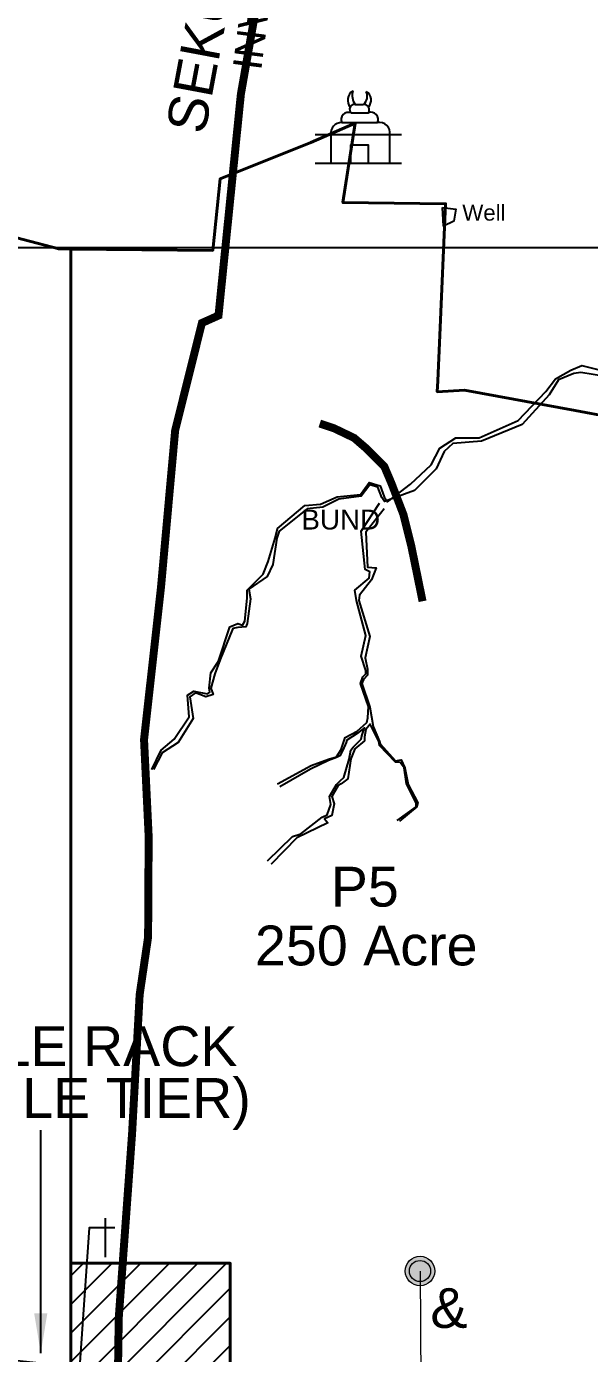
# Model space of a CAD drawing. Header units: metres. Extents: x 201400 to 215600, y 173235 to 1738400.
# Drawn here: x 206762 to 207469, y 1733112 to 1734777 of the extents above; entities that cross this region are included whole.
import ezdxf

# ---------------------------------------------------------------- set-up
doc = ezdxf.new("R2010")
doc.units = ezdxf.units.M
doc.linetypes.add('PHANTOM2', pattern=[1.25, 0.625, -0.125, 0.125, -0.125, 0.125, -0.125])
doc.layers.add('250Acres', color=7, linetype='Continuous', lineweight=25)
for name, color, linetype in [('A-BLDG-FPRT', 7, 'Continuous'), ('GRID LINES', 250, 'Continuous'), ('name power lines', 1, 'Continuous'), ('Names', 1, 'Continuous'), ('TEMPLE', 1, 'Continuous'), ('VILLAGE BOUNDARY', 6, 'Continuous'), ('VILLAGE NAMES', 5, 'Continuous')]:
    doc.layers.add(name, color=color, linetype=linetype)
doc.layers.add('BUND', color=7, linetype='Continuous', true_color=0x3dcfff)
doc.layers.add('WELL', color=7, linetype='Continuous', true_color=0x3dcfff)
doc.layers.add('STREAM', color=7, linetype='Continuous', lineweight=0, true_color=0x3dcfff)
doc.styles.add('ARI', font='arial.ttf')
doc.styles.get("Standard").update_dxf_attribs({"font": 'arial.ttf', "height": 50})
doc.dimstyles.get("Standard").update_dxf_attribs({"dimtxt": 50, "dimasz": 0.18, "dimexe": 0.18, "dimexo": 0.0625, "dimgap": 0.09, "dimtad": 0, "dimtih": 1, "dimtoh": 1, "dimdec": 4, "dimzin": 0, "dimdsep": 46, "dimtxsty": 'Standard', "dimcen": 0.09, "dimadec": 0, "dimazin": 0, "dimtfac": 1, "dimtdec": 4, "dimtofl": 0, "dimtmove": 0, "dimatfit": 3, "dimfxl": 1, "dimtolj": 1, "dimtzin": 0, "dimarcsym": 0})

# ---------------------------------------------------------------- blocks, each defined once
blk = doc.blocks.new('A$C4C0265E5')
at = {"layer": 'TEMPLE'}
for points in [[(-1.01, 18.49), (1.57, 18.49)], [(-5.2, 12.77), (6, 12.77)], [(-2.22, 15.83), (3.18, 15.83)], [(-13.54, 8.99), (13.54, 8.99)], [(-8.54, 0), (-8.54, 8.99)], [(9.88, 0), (9.88, 8.99)], [(3.18, 0), (3.18, 5.69), (-2.38, 5.69), (-2.38, 0)], [(-13.54, 0), (13.54, 0)]]:
    blk.add_lwpolyline(points, dxfattribs=at)
for centre, radius, start, end in [((0.34, 19.76), 3.64, 124.6908, 216.5002), ((3.12, 21.38), 5.04, 164.1856, 215.059), ((-0.71, 21.1), 3.55, 312.8669, 23.8321), ((0.83, 19.82), 3.21, 317.586, 57.6644), ((-1.19, 16.97), 1.53, 83.0917, 227.9751), ((1.71, 16.75), 1.74, 327.908, 94.5822), ((-5.32, 9.51), 3.26, 87.8436, 189.2012), ((-3.03, 13.64), 2.34, 69.7058, 201.7624), ((4.05, 13.8), 2.21, 332.2896, 113.0629), ((6.68, 9.59), 3.25, 349.376, 102.0043)]:
    blk.add_arc(centre, radius, start, end, dxfattribs=at)

msp = doc.modelspace()

# ---------------------------------------------------------------- hatches: boundary and pattern name
h = msp.add_hatch()
h.set_pattern_fill('ANSI31', color=41, scale=8)
h.paths.add_polyline_path([(207017.5, 1733225.4), (206817.5, 1733225.4), (206817.5, 1733025.4), (207017.5, 1733011.6)])
at = {"layer": 'STREAM'}
h = msp.add_hatch(color=256, dxfattribs=at)
h.dxf.hatch_style = 1
edge = h.paths.add_edge_path()
edge.add_arc((207255.9, 1733215.6), 18.5, 0, 360)

# ---------------------------------------------------------------- linework, layer by layer
at = {"color": 1}
for p, q in [((206860.5, 1733281.8), (206860.5, 1733233.2)), ((206872.7, 1733269.7), (206848.4, 1733269.7))]:
    msp.add_line(p, q, dxfattribs=at)
at = {"flags": 128}
msp.add_lwpolyline([(206848.4, 1733269.7), (206840.5, 1733269.7), (206828.4, 1733094.5), (206526.2, 1733126.8), (206292.3, 1733042.8)], dxfattribs=at)
at = {"color": 6, "flags": 128}
msp.add_lwpolyline([(207017.5, 1733225.4), (206817.5, 1733225.4), (206817.5, 1733025.4), (206852.8, 1733022.6), (207017.5, 1733011.5)], close=True, dxfattribs=at)
at = {"layer": '250Acres', "color": 5, "lineweight": 40, "flags": 128}
for points in [[(207540.5, 1734278.6), (207450.6, 1734295.3), (207311.6, 1734321), (207277.6, 1734318.8), (207278.4, 1734332.7), (207280.9, 1734389.7), (207288, 1734554.7), (207159.1, 1734556.2), (207174.6, 1734655.7), (207118.8, 1734631.6), (207004.7, 1734586), (206995.6, 1734496.3), (206817.5, 1734498), (206817.5, 1733225.4), (207017.5, 1733225.4), (207017.5, 1733011.5)], [(206817.5, 1733025.4), (206817.5, 1734498), (206802.1, 1734498.2), (206712.4, 1734521.7), (206574.9, 1734390.2), (206556.8, 1734349.9), (206649.1, 1734349), (206723.5, 1734275.5), (206542.5, 1734236.8), (206420.1, 1734206.4), (206343.4, 1734163.2), (206249.5, 1734099.8), (206160.8, 1734050.6), (206030.3, 1734027.3), (205908.5, 1733989.1), (205788.2, 1733962.9), (205776.8, 1733887.1), (206049.5, 1733122.8), (206237.9, 1733190.1), (206302.2, 1733009.8)]]:
    msp.add_lwpolyline(points, dxfattribs=at)
at = {"layer": 'A-BLDG-FPRT', "color": 2, "flags": 128}
msp.add_lwpolyline([(207017.5, 1733225.4), (206817.5, 1733225.4), (206817.5, 1733025.4), (206852.8, 1733022.6), (207017.5, 1733011.6), (207017.5, 1733011.6), (207017.5, 1733011.6), (207017.5, 1733024.3)], close=True, dxfattribs=at)
at = {"layer": 'BUND', "const_width": 10, "elevation": 297.4}
msp.add_lwpolyline([(207130, 1734279), (207148, 1734273), (207173, 1734261), (207187, 1734249), (207211.1, 1734225), (207220, 1734204), (207235, 1734165), (207245, 1734125), (207259.1, 1734056)], dxfattribs=at)
msp.add_lwpolyline([(207130, 1734279), (207148, 1734273), (207173, 1734261), (207187, 1734249), (207211.1, 1734225), (207220, 1734204), (207235, 1734165), (207245, 1734125), (207259.1, 1734056)], dxfattribs=at)
msp.add_lwpolyline([(207130, 1734279), (207148, 1734273), (207173, 1734261), (207187, 1734249), (207211.1, 1734225), (207220, 1734204), (207235, 1734165), (207245, 1734125), (207259.1, 1734056)], dxfattribs=at)
at = {"layer": 'GRID LINES', "color": 9, "linetype": 'Continuous'}
msp.add_line((201500, 1734500), (215500, 1734500), dxfattribs=at)
at = {"layer": 'GRID LINES', "color": 0, "linetype": 'Continuous'}
msp.add_line((207255.7, 1734500), (207259.7, 1734500), dxfattribs=at)
at = {"layer": 'STREAM'}
msp.add_line((207255.9, 1733215.6), (207257.5, 1733024), dxfattribs=at)
for points, elevation in [([(206919, 1733845), (206931, 1733869), (206947, 1733883), (206966, 1733911), (206963.9, 1733938), (206972, 1733943), (206989, 1733940), (206992, 1733942), (206991, 1733947.1), (206993, 1733966), (207003, 1733981), (207017, 1734024), (207027, 1734028), (207033, 1734026), (207036, 1734031), (207039, 1734060), (207039, 1734070), (207058.9, 1734090), (207065, 1734106), (207074, 1734135), (207077, 1734147.1), (207111.1, 1734176), (207131, 1734178), (207152, 1734187), (207181, 1734190), (207192, 1734205), (207206, 1734201), (207210.9, 1734187), (207215.1, 1734180.9), (207244, 1734203.1), (207269.9, 1734227), (207280.9, 1734248), (207301, 1734261), (207330, 1734261), (207379, 1734283), (207414, 1734319), (207426, 1734335), (207445.1, 1734346.1), (207459, 1734352), (207491, 1734344)], 304.4), ([(207489, 1734338), (207458, 1734343), (207449, 1734341.9), (207430, 1734334), (207418, 1734315), (207384, 1734278), (207333, 1734257), (207297, 1734254), (207286, 1734244), (207276, 1734222), (207249, 1734195), (207211.1, 1734181), (207208, 1734186), (207203, 1734199), (207193, 1734202), (207182, 1734188), (207154, 1734184), (207134, 1734174), (207114, 1734171.9), (207079, 1734144), (207076, 1734135), (207071, 1734102), (207064, 1734087), (207041, 1734071), (207043, 1734059), (207039, 1734028.1), (207037, 1734024), (207027, 1734023), (207021, 1734022), (207005, 1733982.9), (206998, 1733965), (206993, 1733947), (206996, 1733939), (206987, 1733936), (206974, 1733941), (206967, 1733936), (206971, 1733909), (206952, 1733879), (206932, 1733866), (206921, 1733845)], 283.8), ([(207076.9, 1733826.9), (207119, 1733850), (207141, 1733858), (207151, 1733861), (207153, 1733864), (207157, 1733870), (207159.9, 1733879), (207161.9, 1733885), (207177, 1733893), (207189, 1733904), (207190.3, 1733909.8), (207191, 1733923.9), (207181, 1733953), (207184, 1733961.1), (207188, 1733965), (207188, 1733969), (207181.9, 1733987), (207188, 1734013), (207176, 1734057), (207174, 1734070), (207192, 1734085.1), (207193, 1734093), (207187, 1734096), (207182, 1734143.9), (207205, 1734179)], 312.1), ([(207211, 1734172), (207188, 1734142.9), (207190, 1734098.9), (207201, 1734098.1), (207195.1, 1734083), (207179.8, 1734063.5), (207179, 1734057), (207193, 1734012), (207187.1, 1733985), (207190, 1733971), (207190, 1733963.1), (207185, 1733958), (207183, 1733953), (207193, 1733923), (207197, 1733899), (207205.1, 1733880), (207206, 1733877), (207225.1, 1733855.9), (207232, 1733857), (207237, 1733847), (207241, 1733826), (207253, 1733803), (207252, 1733798), (207230, 1733780)], 298.9), ([(207227, 1733781), (207251.1, 1733798.1), (207251.1, 1733803), (207239, 1733827), (207236, 1733847), (207231.1, 1733853.9), (207225, 1733854), (207205, 1733875), (207204, 1733880), (207193.3, 1733901.8), (207188, 1733895), (207186, 1733886), (207186, 1733881), (207174, 1733870.9), (207173, 1733868.9), (207169, 1733858.1), (207165.1, 1733833), (207156.9, 1733827), (207152.9, 1733825), (207145.1, 1733811), (207148, 1733802), (207145, 1733787), (207136, 1733783), (207140.1, 1733778), (207101, 1733759), (207069, 1733726.1)], 308.6)]:
    msp.add_lwpolyline(points, dxfattribs=dict(at, elevation=elevation))
at = {"layer": 'STREAM', "linetype": 'Continuous', "lineweight": 25}
for points, elevation in [([(206919, 1733845), (206931, 1733869), (206947, 1733883), (206966, 1733911), (206963.9, 1733938), (206972, 1733943), (206989, 1733940), (206992, 1733942), (206991, 1733947.1), (206993, 1733966), (207003, 1733981), (207017, 1734024), (207027, 1734028), (207033, 1734026), (207036, 1734031), (207039, 1734060), (207039, 1734070), (207058.9, 1734090), (207065, 1734106), (207074, 1734135), (207077, 1734147.1), (207111.1, 1734176), (207131, 1734178), (207152, 1734187), (207181, 1734190), (207192, 1734205), (207206, 1734201), (207210.9, 1734187), (207215.1, 1734180.9), (207244, 1734203.1), (207269.9, 1734227), (207280.9, 1734248), (207301, 1734261), (207330, 1734261), (207379, 1734283), (207414, 1734319), (207426, 1734335), (207445.1, 1734346.1), (207459, 1734352), (207491, 1734344)], 304.4), ([(206919, 1733845), (206931, 1733869), (206947, 1733883), (206966, 1733911), (206963.9, 1733938), (206972, 1733943), (206989, 1733940), (206992, 1733942), (206991, 1733947.1), (206993, 1733966), (207003, 1733981), (207017, 1734024), (207027, 1734028), (207033, 1734026), (207036, 1734031), (207039, 1734060), (207039, 1734070), (207058.9, 1734090), (207065, 1734106), (207074, 1734135), (207077, 1734147.1), (207111.1, 1734176), (207131, 1734178), (207152, 1734187), (207181, 1734190), (207192, 1734205), (207206, 1734201), (207210.9, 1734187), (207215.1, 1734180.9), (207244, 1734203.1), (207269.9, 1734227), (207280.9, 1734248), (207301, 1734261), (207330, 1734261), (207379, 1734283), (207414, 1734319), (207426, 1734335), (207445.1, 1734346.1), (207459, 1734352), (207491, 1734344)], 304.4), ([(206919, 1733845), (206931, 1733869), (206947, 1733883), (206966, 1733911), (206963.9, 1733938), (206972, 1733943), (206989, 1733940), (206992, 1733942), (206991, 1733947.1), (206993, 1733966), (207003, 1733981), (207017, 1734024), (207027, 1734028), (207033, 1734026), (207036, 1734031), (207039, 1734060), (207039, 1734070), (207058.9, 1734090), (207065, 1734106), (207074, 1734135), (207077, 1734147.1), (207111.1, 1734176), (207131, 1734178), (207152, 1734187), (207181, 1734190), (207192, 1734205), (207206, 1734201), (207210.9, 1734187), (207215.1, 1734180.9), (207244, 1734203.1), (207269.9, 1734227), (207280.9, 1734248), (207301, 1734261), (207330, 1734261), (207379, 1734283), (207414, 1734319), (207426, 1734335), (207445.1, 1734346.1), (207459, 1734352), (207491, 1734344)], 304.4), ([(207489, 1734338), (207458, 1734343), (207449, 1734341.9), (207430, 1734334), (207418, 1734315), (207384, 1734278), (207333, 1734257), (207297, 1734254), (207286, 1734244), (207276, 1734222), (207249, 1734195), (207211.1, 1734181), (207208, 1734186), (207203, 1734199), (207193, 1734202), (207182, 1734188), (207154, 1734184), (207134, 1734174), (207114, 1734171.9), (207079, 1734144), (207076, 1734135), (207071, 1734102), (207064, 1734087), (207041, 1734071), (207043, 1734059), (207039, 1734028.1), (207037, 1734024), (207027, 1734023), (207021, 1734022), (207005, 1733982.9), (206998, 1733965), (206993, 1733947), (206996, 1733939), (206987, 1733936), (206974, 1733941), (206967, 1733936), (206971, 1733909), (206952, 1733879), (206932, 1733866), (206921, 1733845)], 283.8), ([(207489, 1734338), (207458, 1734343), (207449, 1734341.9), (207430, 1734334), (207418, 1734315), (207384, 1734278), (207333, 1734257), (207297, 1734254), (207286, 1734244), (207276, 1734222), (207249, 1734195), (207211.1, 1734181), (207208, 1734186), (207203, 1734199), (207193, 1734202), (207182, 1734188), (207154, 1734184), (207134, 1734174), (207114, 1734171.9), (207079, 1734144), (207076, 1734135), (207071, 1734102), (207064, 1734087), (207041, 1734071), (207043, 1734059), (207039, 1734028.1), (207037, 1734024), (207027, 1734023), (207021, 1734022), (207005, 1733982.9), (206998, 1733965), (206993, 1733947), (206996, 1733939), (206987, 1733936), (206974, 1733941), (206967, 1733936), (206971, 1733909), (206952, 1733879), (206932, 1733866), (206921, 1733845)], 283.8), ([(207489, 1734338), (207458, 1734343), (207449, 1734341.9), (207430, 1734334), (207418, 1734315), (207384, 1734278), (207333, 1734257), (207297, 1734254), (207286, 1734244), (207276, 1734222), (207249, 1734195), (207211.1, 1734181), (207208, 1734186), (207203, 1734199), (207193, 1734202), (207182, 1734188), (207154, 1734184), (207134, 1734174), (207114, 1734171.9), (207079, 1734144), (207076, 1734135), (207071, 1734102), (207064, 1734087), (207041, 1734071), (207043, 1734059), (207039, 1734028.1), (207037, 1734024), (207027, 1734023), (207021, 1734022), (207005, 1733982.9), (206998, 1733965), (206993, 1733947), (206996, 1733939), (206987, 1733936), (206974, 1733941), (206967, 1733936), (206971, 1733909), (206952, 1733879), (206932, 1733866), (206921, 1733845)], 283.8), ([(207076.9, 1733826.9), (207119, 1733850), (207141, 1733858), (207151, 1733861), (207153, 1733864), (207157, 1733870), (207159.9, 1733879), (207161.9, 1733885), (207177, 1733893), (207189, 1733904), (207190.3, 1733909.8), (207191, 1733923.9), (207181, 1733953), (207184, 1733961.1), (207188, 1733965), (207188, 1733969), (207181.9, 1733987), (207188, 1734013), (207176, 1734057), (207174, 1734070), (207192, 1734085.1), (207193, 1734093), (207187, 1734096), (207182, 1734143.9), (207205, 1734179)], 312.1), ([(207076.9, 1733826.9), (207119, 1733850), (207141, 1733858), (207151, 1733861), (207153, 1733864), (207157, 1733870), (207159.9, 1733879), (207161.9, 1733885), (207177, 1733893), (207189, 1733904), (207190.3, 1733909.8), (207191, 1733923.9), (207181, 1733953), (207184, 1733961.1), (207188, 1733965), (207188, 1733969), (207181.9, 1733987), (207188, 1734013), (207176, 1734057), (207174, 1734070), (207192, 1734085.1), (207193, 1734093), (207187, 1734096), (207182, 1734143.9), (207205, 1734179)], 312.1), ([(207076.9, 1733826.9), (207119, 1733850), (207141, 1733858), (207151, 1733861), (207153, 1733864), (207157, 1733870), (207159.9, 1733879), (207161.9, 1733885), (207177, 1733893), (207189, 1733904), (207190.3, 1733909.8), (207191, 1733923.9), (207181, 1733953), (207184, 1733961.1), (207188, 1733965), (207188, 1733969), (207181.9, 1733987), (207188, 1734013), (207176, 1734057), (207174, 1734070), (207192, 1734085.1), (207193, 1734093), (207187, 1734096), (207182, 1734143.9), (207205, 1734179)], 312.1), ([(207211, 1734172), (207188, 1734142.9), (207190, 1734098.9), (207201, 1734098.1), (207195.1, 1734083), (207179.8, 1734063.5), (207179, 1734057), (207193, 1734012), (207187.1, 1733985), (207190, 1733971), (207190, 1733963.1), (207185, 1733958), (207183, 1733953), (207193, 1733923), (207197, 1733899), (207205.1, 1733880), (207206, 1733877), (207225.1, 1733855.9), (207232, 1733857), (207237, 1733847), (207241, 1733826), (207253, 1733803), (207252, 1733798), (207230, 1733780)], 298.9), ([(207211, 1734172), (207188, 1734142.9), (207190, 1734098.9), (207201, 1734098.1), (207195.1, 1734083), (207179.8, 1734063.5), (207179, 1734057), (207193, 1734012), (207187.1, 1733985), (207190, 1733971), (207190, 1733963.1), (207185, 1733958), (207183, 1733953), (207193, 1733923), (207197, 1733899), (207205.1, 1733880), (207206, 1733877), (207225.1, 1733855.9), (207232, 1733857), (207237, 1733847), (207241, 1733826), (207253, 1733803), (207252, 1733798), (207230, 1733780)], 298.9), ([(207211, 1734172), (207188, 1734142.9), (207190, 1734098.9), (207201, 1734098.1), (207195.1, 1734083), (207179.8, 1734063.5), (207179, 1734057), (207193, 1734012), (207187.1, 1733985), (207190, 1733971), (207190, 1733963.1), (207185, 1733958), (207183, 1733953), (207193, 1733923), (207197, 1733899), (207205.1, 1733880), (207206, 1733877), (207225.1, 1733855.9), (207232, 1733857), (207237, 1733847), (207241, 1733826), (207253, 1733803), (207252, 1733798), (207230, 1733780)], 298.9), ([(207227, 1733781), (207251.1, 1733798.1), (207251.1, 1733803), (207239, 1733827), (207236, 1733847), (207231.1, 1733853.9), (207225, 1733854), (207205, 1733875), (207204, 1733880), (207193.3, 1733901.8), (207188, 1733895), (207186, 1733886), (207186, 1733881), (207174, 1733870.9), (207173, 1733868.9), (207169, 1733858.1), (207165.1, 1733833), (207156.9, 1733827), (207152.9, 1733825), (207145.1, 1733811), (207148, 1733802), (207145, 1733787), (207136, 1733783), (207140.1, 1733778), (207101, 1733759), (207069, 1733726.1)], 308.6), ([(207227, 1733781), (207251.1, 1733798.1), (207251.1, 1733803), (207239, 1733827), (207236, 1733847), (207231.1, 1733853.9), (207225, 1733854), (207205, 1733875), (207204, 1733880), (207193.3, 1733901.8), (207188, 1733895), (207186, 1733886), (207186, 1733881), (207174, 1733870.9), (207173, 1733868.9), (207169, 1733858.1), (207165.1, 1733833), (207156.9, 1733827), (207152.9, 1733825), (207145.1, 1733811), (207148, 1733802), (207145, 1733787), (207136, 1733783), (207140.1, 1733778), (207101, 1733759), (207069, 1733726.1)], 308.6), ([(207227, 1733781), (207251.1, 1733798.1), (207251.1, 1733803), (207239, 1733827), (207236, 1733847), (207231.1, 1733853.9), (207225, 1733854), (207205, 1733875), (207204, 1733880), (207193.3, 1733901.8), (207188, 1733895), (207186, 1733886), (207186, 1733881), (207174, 1733870.9), (207173, 1733868.9), (207169, 1733858.1), (207165.1, 1733833), (207156.9, 1733827), (207152.9, 1733825), (207145.1, 1733811), (207148, 1733802), (207145, 1733787), (207136, 1733783), (207140.1, 1733778), (207101, 1733759), (207069, 1733726.1)], 308.6)]:
    msp.add_lwpolyline(points, dxfattribs=dict(at, elevation=elevation))
at = {"layer": 'STREAM'}
msp.add_lwpolyline([(207064.4, 1733730.4), (207095.9, 1733760.9), (207106, 1733764), (207133, 1733784.9), (207139.3, 1733787.9), (207144, 1733801), (207142, 1733811), (207151, 1733826), (207156, 1733831), (207160, 1733835), (207167, 1733858), (207169, 1733869), (207172, 1733873), (207182, 1733883), (207183, 1733887.1), (207186, 1733897), (207177, 1733890), (207164, 1733881.9), (207163, 1733879), (207159, 1733869), (207155, 1733862), (207151, 1733860), (207141, 1733856), (207118.3, 1733845.5), (207079.9, 1733823)], dxfattribs=at)
at = {"layer": 'STREAM', "linetype": 'Continuous', "lineweight": 25}
msp.add_lwpolyline([(207064.4, 1733730.4), (207095.9, 1733760.9), (207106, 1733764), (207133, 1733784.9), (207139.3, 1733787.9), (207144, 1733801), (207142, 1733811), (207151, 1733826), (207156, 1733831), (207160, 1733835), (207167, 1733858), (207169, 1733869), (207172, 1733873), (207182, 1733883), (207183, 1733887.1), (207186, 1733897), (207177, 1733890), (207164, 1733881.9), (207163, 1733879), (207159, 1733869), (207155, 1733862), (207151, 1733860), (207141, 1733856), (207118.3, 1733845.5), (207079.9, 1733823)], dxfattribs=at)
msp.add_lwpolyline([(207064.4, 1733730.4), (207095.9, 1733760.9), (207106, 1733764), (207133, 1733784.9), (207139.3, 1733787.9), (207144, 1733801), (207142, 1733811), (207151, 1733826), (207156, 1733831), (207160, 1733835), (207167, 1733858), (207169, 1733869), (207172, 1733873), (207182, 1733883), (207183, 1733887.1), (207186, 1733897), (207177, 1733890), (207164, 1733881.9), (207163, 1733879), (207159, 1733869), (207155, 1733862), (207151, 1733860), (207141, 1733856), (207118.3, 1733845.5), (207079.9, 1733823)], dxfattribs=at)
msp.add_lwpolyline([(207064.4, 1733730.4), (207095.9, 1733760.9), (207106, 1733764), (207133, 1733784.9), (207139.3, 1733787.9), (207144, 1733801), (207142, 1733811), (207151, 1733826), (207156, 1733831), (207160, 1733835), (207167, 1733858), (207169, 1733869), (207172, 1733873), (207182, 1733883), (207183, 1733887.1), (207186, 1733897), (207177, 1733890), (207164, 1733881.9), (207163, 1733879), (207159, 1733869), (207155, 1733862), (207151, 1733860), (207141, 1733856), (207118.3, 1733845.5), (207079.9, 1733823)], dxfattribs=at)
at = {"layer": 'STREAM'}
for radius in [18.5, 13.3]:
    msp.add_circle((207255.9, 1733215.6), radius, dxfattribs=at)
at = {"layer": 'VILLAGE BOUNDARY', "linetype": 'PHANTOM2', "ltscale": 50, "const_width": 10}
msp.add_lwpolyline([(206875.4, 1733004.3), (206877.5, 1733156.2), (206894.3, 1733388.4), (206903.8, 1733562.5), (206914.4, 1733634.7), (206915.1, 1733761), (206909.3, 1733882.4), (206930.6, 1734073.7), (206948.4, 1734270.5), (206982, 1734405.2), (207002.8, 1734414.5), (207018, 1734564.7), (207030.9, 1734692.2), (207046.5, 1734781), (207073.2, 1734913.3)], dxfattribs=at)
at = {"layer": 'WELL', "elevation": 291.2}
msp.add_lwpolyline([(207284, 1734550), (207300.9, 1734548), (207298.5, 1734532.9), (207285.3, 1734526.5)], close=True, dxfattribs=at)
msp.add_lwpolyline([(207284, 1734550), (207300.9, 1734548), (207298.5, 1734532.9), (207285.3, 1734526.5)], close=True, dxfattribs=at)
msp.add_lwpolyline([(207284, 1734550), (207300.9, 1734548), (207298.5, 1734532.9), (207285.3, 1734526.5)], close=True, dxfattribs=at)
msp.add_lwpolyline([(207284, 1734550), (207300.9, 1734548), (207298.5, 1734532.9), (207285.3, 1734526.5)], close=True, dxfattribs=at)

# ---------------------------------------------------------------- block references
at = {"layer": 'TEMPLE', "xscale": 4, "yscale": 4, "zscale": 4}
msp.add_blockref('A$C4C0265E5', (207178.3, 1734605.5), dxfattribs=at)
msp.add_blockref('A$C4C0265E5', (207178.3, 1734605.5), dxfattribs=at)
msp.add_blockref('A$C4C0265E5', (207178.3, 1734605.5), dxfattribs=at)
msp.add_blockref('A$C4C0265E5', (207178.3, 1734605.5), dxfattribs=at)

# ---------------------------------------------------------------- texts
at = {"layer": '250Acres', "linetype": 'Continuous', "lineweight": 40, "ltscale": 50}
for s, p in [('P5', (207143.8, 1733672.9)), ('250 Acre', (207048.6, 1733599.1))]:
    msp.add_text(s, height=50, dxfattribs=at).set_placement(p)
at = {"layer": 'BUND'}
msp.add_text('BUND', height=25, dxfattribs=at).set_placement((207106.9, 1734146, 25.9))
msp.add_text('BUND', height=25, dxfattribs=at).set_placement((207106.9, 1734146, 25.9))
msp.add_text('BUND', height=25, dxfattribs=at).set_placement((207106.9, 1734146, 25.9))
at = {"layer": 'Names', "color": 0, "linetype": 'Continuous', "ltscale": 50}
for s, p in [('CABLE RACK ', (206584.2, 1733472.7, -304)), ('(SINGLE TIER) ', (206562.2, 1733407.8, -304))]:
    msp.add_text(s, height=50, dxfattribs=at).set_placement(p)
at = {"layer": 'Names', "color": 7, "linetype": 'Continuous', "ltscale": 50}
msp.add_text('& ', height=50, dxfattribs=at).set_placement((207268.9, 1733144.3))
at = {"layer": 'VILLAGE NAMES'}
msp.add_text('SEKUNALA', height=49.69, rotation=79.3609, dxfattribs=at).set_placement((206985.4, 1734640.5))
msp.add_text('SEKUNALA', height=49.69, rotation=79.3609, dxfattribs=at).set_placement((206985.4, 1734640.5))
at = {"layer": 'VILLAGE NAMES', "linetype": 'Continuous'}
msp.add_text('GANI', height=36, rotation=262.7167, dxfattribs=at).set_placement((207036.2, 1734847.6))
msp.add_text('GANI', height=36, rotation=262.7167, dxfattribs=at).set_placement((207036.2, 1734847.6))
at = {"layer": 'WELL', "style": 'ARI'}
msp.add_text('Well', height=20, dxfattribs=at).set_placement((207309, 1734533.6))
msp.add_text('Well', height=20, dxfattribs=at).set_placement((207309, 1734533.6))
msp.add_text('Well', height=20, dxfattribs=at).set_placement((207309, 1734533.6))

# ---------------------------------------------------------------- leaders
at = {"layer": 'name power lines', "color": 7, "linetype": 'Continuous', "ltscale": 190}
msp.add_leader([(206779.6, 1733112.4), (206779.6, 1733392.5)], dimstyle='Standard', override={"dimtxt": 24, "dimasz": 50}, dxfattribs=at)

doc.saveas('drawing.dxf')
